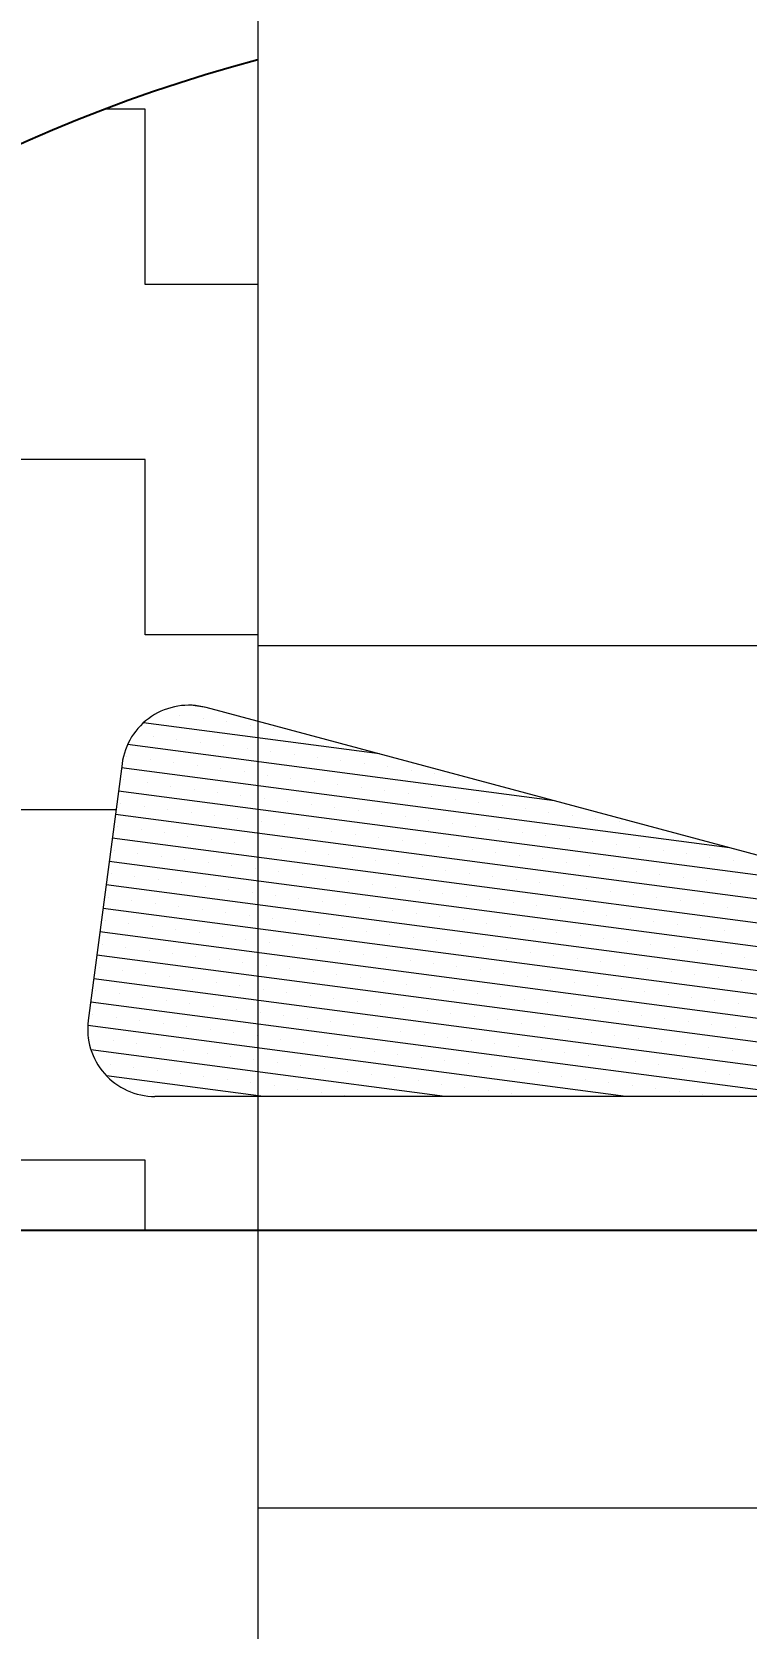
# Model space of a CAD drawing. Header units: inches. Extents: x 0 to 1042, y 0 to 126.
# Drawn here: x 758.037 to 758.292, y 95.692 to 96.261 of the extents above; entities that cross this region are included whole.
import ezdxf
from ezdxf import colors
from ezdxf.entities.mleader import LeaderData, LeaderLine
from ezdxf.math import Vec2, Vec3

# ---------------------------------------------------------------- set-up
doc = ezdxf.new("R2010")
doc.units = ezdxf.units.IN
doc.header["$MEASUREMENT"] = 0
doc.layers.get('Defpoints').update_dxf_attribs({"color": 103})
for name, color, linetype, lineweight in [('BP Mastic', 191, 'Continuous', 0), ('BP Others', 190, 'Continuous', 0), ('BP Text', 20, 'Continuous', 0)]:
    doc.layers.add(name, color=color, linetype=linetype, lineweight=lineweight)
doc.layers.add('BP Metal', color=7, linetype='Continuous', true_color=0x803345)
doc.styles.get("Standard").update_dxf_attribs({"font": 'ARIALN.TTF'})

# ---------------------------------------------------------------- blocks, each defined once
blk = doc.blocks.new('*X62')
at = {"color": 0}
for p, q in [((15.93002, 19.63201), (15.93497, 19.63266)), ((15.93033, 19.62761), (15.93033, 19.62761)), ((15.93904, 19.62876), (15.93904, 19.62876)), ((15.86489, 19.61457), (15.95261, 19.62611)), ((15.90418, 19.62417), (15.90418, 19.62417)), ((15.9129, 19.62532), (15.9129, 19.62532)), ((15.92161, 19.62647), (15.92161, 19.62647)), ((15.9489, 19.62119), (15.9489, 19.62119)), ((15.79985, 19.59714), (15.95849, 19.61802)), ((15.90533, 19.61546), (15.90533, 19.61546)), ((15.91405, 19.6166), (15.91405, 19.6166)), ((15.92276, 19.61775), (15.92276, 19.61775)), ((15.93147, 19.6189), (15.93147, 19.6189)), ((15.94019, 19.62005), (15.94019, 19.62005)), ((15.73481, 19.57971), (15.96072, 19.60945)), ((15.86176, 19.60972), (15.86176, 19.60972)), ((15.87048, 19.61087), (15.87048, 19.61087)), ((15.87919, 19.61202), (15.87919, 19.61202)), ((15.8879, 19.61316), (15.8879, 19.61316)), ((15.89662, 19.61431), (15.89662, 19.61431)), ((15.92391, 19.60904), (15.92391, 19.60904)), ((15.93262, 19.61019), (15.93262, 19.61019)), ((15.94133, 19.61133), (15.94133, 19.61133)), ((15.95005, 19.61248), (15.95005, 19.61248)), ((15.95876, 19.61363), (15.95876, 19.61363)), ((15.83562, 19.60628), (15.83562, 19.60628)), ((15.84433, 19.60743), (15.84433, 19.60743)), ((15.85305, 19.60857), (15.85305, 19.60857)), ((15.88034, 19.6033), (15.88034, 19.6033)), ((15.88905, 19.60445), (15.88905, 19.60445)), ((15.89776, 19.6056), (15.89776, 19.6056)), ((15.90648, 19.60674), (15.90648, 19.60674)), ((15.91519, 19.60789), (15.91519, 19.60789)), ((15.95119, 19.60377), (15.95119, 19.60377)), ((15.95991, 19.60491), (15.95991, 19.60491)), ((15.66976, 19.56228), (15.96187, 19.60074)), ((15.83677, 19.59757), (15.83677, 19.59757)), ((15.84548, 19.59871), (15.84548, 19.59871)), ((15.8542, 19.59986), (15.8542, 19.59986)), ((15.86291, 19.60101), (15.86291, 19.60101)), ((15.87162, 19.60215), (15.87162, 19.60215)), ((15.90763, 19.59803), (15.90763, 19.59803)), ((15.91634, 19.59918), (15.91634, 19.59918)), ((15.92505, 19.60032), (15.92505, 19.60032)), ((15.93377, 19.60147), (15.93377, 19.60147)), ((15.94248, 19.60262), (15.94248, 19.60262)), ((15.60472, 19.54485), (15.96302, 19.59202)), ((15.7932, 19.59183), (15.7932, 19.59183)), ((15.80191, 19.59298), (15.80191, 19.59298)), ((15.81063, 19.59412), (15.81063, 19.59412)), ((15.81934, 19.59527), (15.81934, 19.59527)), ((15.82805, 19.59642), (15.82805, 19.59642)), ((15.85534, 19.59115), (15.85534, 19.59115)), ((15.86406, 19.59229), (15.86406, 19.59229)), ((15.87277, 19.59344), (15.87277, 19.59344)), ((15.88148, 19.59459), (15.88148, 19.59459)), ((15.8902, 19.59574), (15.8902, 19.59574)), ((15.89891, 19.59688), (15.89891, 19.59688)), ((15.9262, 19.59161), (15.9262, 19.59161)), ((15.93491, 19.59276), (15.93491, 19.59276)), ((15.94363, 19.5939), (15.94363, 19.5939)), ((15.95234, 19.59505), (15.95234, 19.59505)), ((15.96106, 19.5962), (15.96106, 19.5962)), ((15.77577, 19.58954), (15.77577, 19.58954)), ((15.78448, 19.59068), (15.78448, 19.59068)), ((15.81177, 19.58541), (15.81177, 19.58541)), ((15.82049, 19.58656), (15.82049, 19.58656)), ((15.8292, 19.5877), (15.8292, 19.5877)), ((15.83791, 19.58885), (15.83791, 19.58885)), ((15.84663, 19.59), (15.84663, 19.59)), ((15.88263, 19.58587), (15.88263, 19.58587)), ((15.89135, 19.58702), (15.89135, 19.58702)), ((15.90006, 19.58817), (15.90006, 19.58817)), ((15.90877, 19.58932), (15.90877, 19.58932)), ((15.91749, 19.59046), (15.91749, 19.59046)), ((15.94478, 19.58519), (15.94478, 19.58519)), ((15.95349, 19.58634), (15.95349, 19.58634)), ((15.9622, 19.58749), (15.9622, 19.58749)), ((15.56252, 19.53043), (15.96416, 19.58331)), ((15.7682, 19.57967), (15.7682, 19.57967)), ((15.77692, 19.58082), (15.77692, 19.58082)), ((15.78563, 19.58197), (15.78563, 19.58197)), ((15.79435, 19.58312), (15.79435, 19.58312)), ((15.80306, 19.58426), (15.80306, 19.58426)), ((15.83906, 19.58014), (15.83906, 19.58014)), ((15.84778, 19.58129), (15.84778, 19.58129)), ((15.85649, 19.58243), (15.85649, 19.58243)), ((15.8652, 19.58358), (15.8652, 19.58358)), ((15.87392, 19.58473), (15.87392, 19.58473)), ((15.90121, 19.57945), (15.90121, 19.57945)), ((15.90992, 19.5806), (15.90992, 19.5806)), ((15.91863, 19.58175), (15.91863, 19.58175)), ((15.92735, 19.5829), (15.92735, 19.5829)), ((15.93606, 19.58404), (15.93606, 19.58404)), ((15.55617, 19.52073), (15.96531, 19.5746)), ((15.73335, 19.57509), (15.73335, 19.57509)), ((15.74206, 19.57623), (15.74206, 19.57623)), ((15.75078, 19.57738), (15.75078, 19.57738)), ((15.75949, 19.57853), (15.75949, 19.57853)), ((15.78678, 19.57325), (15.78678, 19.57325)), ((15.79549, 19.5744), (15.79549, 19.5744)), ((15.80421, 19.57555), (15.80421, 19.57555)), ((15.81292, 19.5767), (15.81292, 19.5767)), ((15.82163, 19.57784), (15.82163, 19.57784)), ((15.83035, 19.57899), (15.83035, 19.57899)), ((15.85764, 19.57372), (15.85764, 19.57372)), ((15.86635, 19.57487), (15.86635, 19.57487)), ((15.87506, 19.57601), (15.87506, 19.57601)), ((15.88378, 19.57716), (15.88378, 19.57716)), ((15.89249, 19.57831), (15.89249, 19.57831)), ((15.92849, 19.57418), (15.92849, 19.57418)), ((15.93721, 19.57533), (15.93721, 19.57533)), ((15.94592, 19.57648), (15.94592, 19.57648)), ((15.95464, 19.57762), (15.95464, 19.57762)), ((15.96335, 19.57877), (15.96335, 19.57877)), ((15.74321, 19.56752), (15.74321, 19.56752)), ((15.75192, 19.56867), (15.75192, 19.56867)), ((15.76064, 19.56981), (15.76064, 19.56981)), ((15.76935, 19.57096), (15.76935, 19.57096)), ((15.77806, 19.57211), (15.77806, 19.57211)), ((15.81407, 19.56798), (15.81407, 19.56798)), ((15.82278, 19.56913), (15.82278, 19.56913)), ((15.8315, 19.57028), (15.8315, 19.57028)), ((15.84021, 19.57142), (15.84021, 19.57142)), ((15.84892, 19.57257), (15.84892, 19.57257)), ((15.87621, 19.5673), (15.87621, 19.5673)), ((15.88493, 19.56845), (15.88493, 19.56845)), ((15.89364, 19.56959), (15.89364, 19.56959)), ((15.90235, 19.57074), (15.90235, 19.57074)), ((15.91107, 19.57189), (15.91107, 19.57189)), ((15.91978, 19.57304), (15.91978, 19.57304)), ((15.94707, 19.56776), (15.94707, 19.56776)), ((15.95578, 19.56891), (15.95578, 19.56891)), ((15.9645, 19.57006), (15.9645, 19.57006)), ((15.5547, 19.51167), (15.96646, 19.56588)), ((15.7345, 19.56637), (15.7345, 19.56637)), ((15.7705, 19.56225), (15.7705, 19.56225)), ((15.77921, 19.56339), (15.77921, 19.56339)), ((15.78793, 19.56454), (15.78793, 19.56454)), ((15.79664, 19.56569), (15.79664, 19.56569)), ((15.80535, 19.56684), (15.80535, 19.56684)), ((15.83264, 19.56156), (15.83264, 19.56156)), ((15.84136, 19.56271), (15.84136, 19.56271)), ((15.85007, 19.56386), (15.85007, 19.56386)), ((15.85878, 19.565), (15.85878, 19.565)), ((15.8675, 19.56615), (15.8675, 19.56615)), ((15.9035, 19.56203), (15.9035, 19.56203)), ((15.91221, 19.56317), (15.91221, 19.56317)), ((15.92093, 19.56432), (15.92093, 19.56432)), ((15.92964, 19.56547), (15.92964, 19.56547)), ((15.93836, 19.56662), (15.93836, 19.56662)), ((15.96564, 19.56134), (15.96564, 19.56134)), ((15.55645, 19.50304), (15.9676, 19.55717)), ((15.73564, 19.55766), (15.73564, 19.55766)), ((15.74436, 19.5588), (15.74436, 19.5588)), ((15.75307, 19.55995), (15.75307, 19.55995)), ((15.76178, 19.5611), (15.76178, 19.5611)), ((15.78907, 19.55583), (15.78907, 19.55583)), ((15.79779, 19.55697), (15.79779, 19.55697)), ((15.8065, 19.55812), (15.8065, 19.55812)), ((15.81521, 19.55927), (15.81521, 19.55927)), ((15.82393, 19.56042), (15.82393, 19.56042)), ((15.85993, 19.55629), (15.85993, 19.55629)), ((15.86865, 19.55744), (15.86865, 19.55744)), ((15.87736, 19.55859), (15.87736, 19.55859)), ((15.88607, 19.55973), (15.88607, 19.55973)), ((15.89479, 19.56088), (15.89479, 19.56088)), ((15.92208, 19.55561), (15.92208, 19.55561)), ((15.93079, 19.55675), (15.93079, 19.55675)), ((15.9395, 19.5579), (15.9395, 19.5579)), ((15.94822, 19.55905), (15.94822, 19.55905)), ((15.95693, 19.5602), (15.95693, 19.5602)), ((15.7455, 19.55009), (15.7455, 19.55009)), ((15.75422, 19.55124), (15.75422, 19.55124)), ((15.76293, 19.55239), (15.76293, 19.55239)), ((15.77165, 19.55353), (15.77165, 19.55353)), ((15.78036, 19.55468), (15.78036, 19.55468)), ((15.81636, 19.55055), (15.81636, 19.55055)), ((15.82508, 19.5517), (15.82508, 19.5517)), ((15.83379, 19.55285), (15.83379, 19.55285)), ((15.8425, 19.554), (15.8425, 19.554)), ((15.85122, 19.55514), (15.85122, 19.55514)), ((15.87851, 19.54987), (15.87851, 19.54987)), ((15.88722, 19.55102), (15.88722, 19.55102)), ((15.89593, 19.55217), (15.89593, 19.55217)), ((15.90465, 19.55331), (15.90465, 19.55331)), ((15.91336, 19.55446), (15.91336, 19.55446)), ((15.94936, 19.55034), (15.94936, 19.55034)), ((15.95808, 19.55148), (15.95808, 19.55148)), ((15.96679, 19.55263), (15.96679, 19.55263)), ((15.56173, 19.49487), (15.96875, 19.54846)), ((15.73679, 19.54894), (15.73679, 19.54894)), ((15.76408, 19.54367), (15.76408, 19.54367)), ((15.77279, 19.54482), (15.77279, 19.54482)), ((15.78151, 19.54597), (15.78151, 19.54597)), ((15.79022, 19.54711), (15.79022, 19.54711)), ((15.79893, 19.54826), (15.79893, 19.54826)), ((15.80765, 19.54941), (15.80765, 19.54941)), ((15.83494, 19.54414), (15.83494, 19.54414)), ((15.84365, 19.54528), (15.84365, 19.54528)), ((15.85236, 19.54643), (15.85236, 19.54643)), ((15.86108, 19.54758), (15.86108, 19.54758)), ((15.86979, 19.54872), (15.86979, 19.54872)), ((15.90579, 19.5446), (15.90579, 19.5446)), ((15.91451, 19.54575), (15.91451, 19.54575)), ((15.92322, 19.54689), (15.92322, 19.54689)), ((15.93194, 19.54804), (15.93194, 19.54804)), ((15.94065, 19.54919), (15.94065, 19.54919)), ((15.96794, 19.54392), (15.96794, 19.54392)), ((15.57487, 19.48773), (15.9699, 19.53974)), ((15.72922, 19.53908), (15.72922, 19.53908)), ((15.73794, 19.54023), (15.73794, 19.54023)), ((15.74665, 19.54138), (15.74665, 19.54138)), ((15.75536, 19.54252), (15.75536, 19.54252)), ((15.79137, 19.5384), (15.79137, 19.5384)), ((15.80008, 19.53955), (15.80008, 19.53955)), ((15.8088, 19.54069), (15.8088, 19.54069)), ((15.81751, 19.54184), (15.81751, 19.54184)), ((15.82622, 19.54299), (15.82622, 19.54299)), ((15.85351, 19.53772), (15.85351, 19.53772)), ((15.86223, 19.53886), (15.86223, 19.53886)), ((15.87094, 19.54001), (15.87094, 19.54001)), ((15.87965, 19.54116), (15.87965, 19.54116)), ((15.88837, 19.5423), (15.88837, 19.5423)), ((15.89708, 19.54345), (15.89708, 19.54345)), ((15.92437, 19.53818), (15.92437, 19.53818)), ((15.93308, 19.53933), (15.93308, 19.53933)), ((15.9418, 19.54047), (15.9418, 19.54047)), ((15.95051, 19.54162), (15.95051, 19.54162)), ((15.95923, 19.54277), (15.95923, 19.54277)), ((15.7478, 19.53266), (15.7478, 19.53266)), ((15.75651, 19.53381), (15.75651, 19.53381)), ((15.76523, 19.53496), (15.76523, 19.53496)), ((15.77394, 19.5361), (15.77394, 19.5361)), ((15.78265, 19.53725), (15.78265, 19.53725)), ((15.80994, 19.53198), (15.80994, 19.53198)), ((15.81866, 19.53313), (15.81866, 19.53313)), ((15.82737, 19.53427), (15.82737, 19.53427)), ((15.83608, 19.53542), (15.83608, 19.53542)), ((15.8448, 19.53657), (15.8448, 19.53657)), ((15.8808, 19.53244), (15.8808, 19.53244)), ((15.88951, 19.53359), (15.88951, 19.53359)), ((15.89823, 19.53474), (15.89823, 19.53474)), ((15.90694, 19.53589), (15.90694, 19.53589)), ((15.91566, 19.53703), (15.91566, 19.53703)), ((15.94294, 19.53176), (15.94294, 19.53176)), ((15.95166, 19.53291), (15.95166, 19.53291)), ((15.96037, 19.53405), (15.96037, 19.53405)), ((15.96909, 19.5352), (15.96909, 19.5352)), ((15.63863, 19.48726), (15.97105, 19.53103)), ((15.73037, 19.53037), (15.73037, 19.53037)), ((15.73908, 19.53152), (15.73908, 19.53152)), ((15.76637, 19.52624), (15.76637, 19.52624)), ((15.77509, 19.52739), (15.77509, 19.52739)), ((15.7838, 19.52854), (15.7838, 19.52854)), ((15.79251, 19.52969), (15.79251, 19.52969)), ((15.80123, 19.53083), (15.80123, 19.53083)), ((15.83723, 19.52671), (15.83723, 19.52671)), ((15.84595, 19.52785), (15.84595, 19.52785)), ((15.85466, 19.529), (15.85466, 19.529)), ((15.86337, 19.53015), (15.86337, 19.53015)), ((15.87209, 19.5313), (15.87209, 19.5313)), ((15.89938, 19.52602), (15.89938, 19.52602)), ((15.90809, 19.52717), (15.90809, 19.52717)), ((15.9168, 19.52832), (15.9168, 19.52832)), ((15.92552, 19.52947), (15.92552, 19.52947)), ((15.93423, 19.53061), (15.93423, 19.53061)), ((15.97023, 19.52649), (15.97023, 19.52649)), ((15.70597, 19.48726), (15.97219, 19.52231)), ((15.73152, 19.52166), (15.73152, 19.52166)), ((15.74023, 19.5228), (15.74023, 19.5228)), ((15.74895, 19.52395), (15.74895, 19.52395)), ((15.75766, 19.5251), (15.75766, 19.5251)), ((15.78495, 19.51982), (15.78495, 19.51982)), ((15.79366, 19.52097), (15.79366, 19.52097)), ((15.80238, 19.52212), (15.80238, 19.52212)), ((15.81109, 19.52327), (15.81109, 19.52327)), ((15.8198, 19.52441), (15.8198, 19.52441)), ((15.82852, 19.52556), (15.82852, 19.52556)), ((15.85581, 19.52029), (15.85581, 19.52029)), ((15.86452, 19.52144), (15.86452, 19.52144)), ((15.87323, 19.52258), (15.87323, 19.52258)), ((15.88195, 19.52373), (15.88195, 19.52373)), ((15.89066, 19.52488), (15.89066, 19.52488)), ((15.92666, 19.52075), (15.92666, 19.52075)), ((15.93538, 19.5219), (15.93538, 19.5219)), ((15.94409, 19.52305), (15.94409, 19.52305)), ((15.95281, 19.52419), (15.95281, 19.52419)), ((15.96152, 19.52534), (15.96152, 19.52534)), ((15.74138, 19.51409), (15.74138, 19.51409)), ((15.75009, 19.51524), (15.75009, 19.51524)), ((15.75881, 19.51638), (15.75881, 19.51638)), ((15.76752, 19.51753), (15.76752, 19.51753)), ((15.77623, 19.51868), (15.77623, 19.51868)), ((15.81224, 19.51455), (15.81224, 19.51455)), ((15.82095, 19.5157), (15.82095, 19.5157)), ((15.82966, 19.51685), (15.82966, 19.51685)), ((15.83838, 19.51799), (15.83838, 19.51799)), ((15.84709, 19.51914), (15.84709, 19.51914)), ((15.87438, 19.51387), (15.87438, 19.51387)), ((15.88309, 19.51502), (15.88309, 19.51502)), ((15.89181, 19.51616), (15.89181, 19.51616)), ((15.90052, 19.51731), (15.90052, 19.51731)), ((15.90924, 19.51846), (15.90924, 19.51846)), ((15.91795, 19.5196), (15.91795, 19.5196)), ((15.94524, 19.51433), (15.94524, 19.51433)), ((15.95395, 19.51548), (15.95395, 19.51548)), ((15.96267, 19.51663), (15.96267, 19.51663)), ((15.97138, 19.51777), (15.97138, 19.51777)), ((15.73266, 19.51294), (15.73266, 19.51294)), ((15.76867, 19.50882), (15.76867, 19.50882)), ((15.77331, 19.48726), (15.97327, 19.51359)), ((15.77738, 19.50996), (15.77738, 19.50996)), ((15.7861, 19.51111), (15.7861, 19.51111)), ((15.79481, 19.51226), (15.79481, 19.51226)), ((15.80352, 19.5134), (15.80352, 19.5134)), ((15.83081, 19.50813), (15.83081, 19.50813)), ((15.83953, 19.50928), (15.83953, 19.50928)), ((15.84824, 19.51043), (15.84824, 19.51043)), ((15.85695, 19.51157), (15.85695, 19.51157)), ((15.86567, 19.51272), (15.86567, 19.51272)), ((15.90167, 19.5086), (15.90167, 19.5086)), ((15.91038, 19.50974), (15.91038, 19.50974)), ((15.9191, 19.51089), (15.9191, 19.51089)), ((15.92781, 19.51204), (15.92781, 19.51204)), ((15.93653, 19.51319), (15.93653, 19.51319)), ((15.96381, 19.50791), (15.96381, 19.50791)), ((15.97253, 19.50906), (15.97253, 19.50906)), ((15.73381, 19.50423), (15.73381, 19.50423)), ((15.74253, 19.50537), (15.74253, 19.50537)), ((15.75124, 19.50652), (15.75124, 19.50652)), ((15.75995, 19.50767), (15.75995, 19.50767)), ((15.78724, 19.5024), (15.78724, 19.5024)), ((15.79596, 19.50354), (15.79596, 19.50354)), ((15.80467, 19.50469), (15.80467, 19.50469)), ((15.81338, 19.50584), (15.81338, 19.50584)), ((15.8221, 19.50699), (15.8221, 19.50699)), ((15.84064, 19.48726), (15.97209, 19.50457)), ((15.8581, 19.50286), (15.8581, 19.50286)), ((15.86681, 19.50401), (15.86681, 19.50401)), ((15.87553, 19.50515), (15.87553, 19.50515)), ((15.88424, 19.5063), (15.88424, 19.5063)), ((15.89296, 19.50745), (15.89296, 19.50745)), ((15.92024, 19.50218), (15.92024, 19.50218)), ((15.92896, 19.50332), (15.92896, 19.50332)), ((15.93767, 19.50447), (15.93767, 19.50447)), ((15.94639, 19.50562), (15.94639, 19.50562)), ((15.9551, 19.50677), (15.9551, 19.50677)), ((15.74367, 19.49666), (15.74367, 19.49666)), ((15.75239, 19.49781), (15.75239, 19.49781)), ((15.7611, 19.49896), (15.7611, 19.49896)), ((15.76981, 19.5001), (15.76981, 19.5001)), ((15.77853, 19.50125), (15.77853, 19.50125)), ((15.81453, 19.49712), (15.81453, 19.49712)), ((15.82325, 19.49827), (15.82325, 19.49827)), ((15.83196, 19.49942), (15.83196, 19.49942)), ((15.84067, 19.50057), (15.84067, 19.50057)), ((15.84939, 19.50171), (15.84939, 19.50171)), ((15.87668, 19.49644), (15.87668, 19.49644)), ((15.88539, 19.49759), (15.88539, 19.49759)), ((15.8941, 19.49874), (15.8941, 19.49874)), ((15.90282, 19.49988), (15.90282, 19.49988)), ((15.91153, 19.50103), (15.91153, 19.50103)), ((15.94753, 19.4969), (15.94753, 19.4969)), ((15.95625, 19.49805), (15.95625, 19.49805)), ((15.96496, 19.4992), (15.96496, 19.4992)), ((15.73496, 19.49551), (15.73496, 19.49551)), ((15.76225, 19.49024), (15.76225, 19.49024)), ((15.77096, 19.49139), (15.77096, 19.49139)), ((15.77968, 19.49254), (15.77968, 19.49254)), ((15.78839, 19.49368), (15.78839, 19.49368)), ((15.7971, 19.49483), (15.7971, 19.49483)), ((15.80582, 19.49598), (15.80582, 19.49598)), ((15.83311, 19.4907), (15.83311, 19.4907)), ((15.84182, 19.49185), (15.84182, 19.49185)), ((15.85053, 19.493), (15.85053, 19.493)), ((15.85925, 19.49415), (15.85925, 19.49415)), ((15.86796, 19.49529), (15.86796, 19.49529)), ((15.90396, 19.49117), (15.90396, 19.49117)), ((15.90798, 19.48726), (15.96633, 19.49495)), ((15.91268, 19.49232), (15.91268, 19.49232)), ((15.92139, 19.49346), (15.92139, 19.49346)), ((15.93011, 19.49461), (15.93011, 19.49461)), ((15.93882, 19.49576), (15.93882, 19.49576)), ((15.74482, 19.48795), (15.74482, 19.48795)), ((15.75353, 19.48909), (15.75353, 19.48909)), ((15.81568, 19.48841), (15.81568, 19.48841)), ((15.82439, 19.48956), (15.82439, 19.48956)), ((15.87782, 19.48773), (15.87782, 19.48773)), ((15.88654, 19.48887), (15.88654, 19.48887)), ((15.89525, 19.49002), (15.89525, 19.49002)), ((15.94868, 19.48819), (15.94868, 19.48819)), ((15.95739, 19.48934), (15.95739, 19.48934))]:
    blk.add_line(p, q, dxfattribs=at)
blk = doc.blocks.new('_Dot')
at = {"color": 0, "linetype": 'ByBlock', "lineweight": -2}
blk.add_line((-0.5, 0), (-1, 0), dxfattribs=at)
at = {"color": 0, "linetype": 'ByBlock', "const_width": 0.5}
blk.add_lwpolyline([(-0.25, 0, 1), (0.25, 0, 1)], format="xyb", close=True, dxfattribs=at)

msp = doc.modelspace()

# ---------------------------------------------------------------- hatches: boundary and pattern name
at = {"layer": 'BP Mastic'}
h = msp.add_hatch(dxfattribs=at)
h.set_pattern_fill('ZIGZAG', color=256, scale=0.5, angle=90)
h.set_pattern_definition([(90, (-235.04736, -10.078795), (-0.0625, 0.0625), [0.0625, -0.0625]), (180, (-235.04736, -10.016295), (-0.0625, -0.0625), [0.0625, -0.0625])])
edge = h.paths.add_edge_path()
edge.add_line((757.71516, 95.83375), (758.11786, 95.83375))
edge.add_line((758.11786, 95.83375), (758.11786, 95.88152))
edge.add_line((758.11786, 95.88152), (758.08122, 95.88152))
edge.add_arc((758.08122, 95.90552), 0.024, 172.5, 270, ccw=False)
edge.add_line((758.05743, 95.90866), (758.06948, 96.00024))
edge.add_arc((758.09328, 95.99711), 0.024, 75, 172.5, ccw=False)
edge.add_line((758.09949, 96.02029), (758.11786, 96.01537))
edge.add_line((758.11786, 96.01537), (758.11786, 96.25139))
edge.add_arc((758.26296, 95.70851), 0.56194, 104.964, 167.1224)

# ---------------------------------------------------------------- linework, layer by layer
at = {"layer": 'BP Metal'}
msp.add_line((756.65707, 95.83375), (758.94209, 95.83375), dxfattribs=at)
at = {"layer": 'BP Others'}
for p, q in [((758.11786, 99.07727), (758.11786, 83.0958)), ((758.11786, 96.60761), (758.11786, 96.04231)), ((759.03772, 96.04231), (758.11786, 96.04231)), ((758.4413, 95.92871), (758.09949, 96.02029)), ((758.06948, 96.00024), (758.05743, 95.90866)), ((758.43509, 95.88152), (758.08122, 95.88152)), ((759.03772, 95.73462), (758.11786, 95.73462))]:
    msp.add_line(p, q, dxfattribs=at)
for centre, start, end in [((758.09328, 95.99711), 75, 172.5), ((758.08122, 95.90552), 172.5, 270)]:
    msp.add_arc(centre, 0.024, start, end, dxfattribs=at)
at = {"layer": 'Defpoints'}
msp.add_arc((758.26296, 95.70851), 0.56194, 104.964, 167.1224, dxfattribs=at)

# ---------------------------------------------------------------- block references
at = {"layer": 'BP Others', "extrusion": (0, 0, -1), "xscale": 0.96, "yscale": 0.96, "zscale": -0.96}
msp.add_blockref('*X62', (-773.39159, 77.17375), dxfattribs=at)

# ---------------------------------------------------------------- leaders
at = {"layer": 'BP Text'}
ml = msp.add_multileader_mtext('Standard', dxfattribs=at)
ml.set_content('\\A1;{\\fArial|b0|i0|c0|p34;EXTENDED METAL COUNTERFLASHING}', color=256)
ml.set_leader_properties(color=256, lineweight=0)
ml.set_arrow_properties(name='DOT')
ml.build(insert=Vec2(0, 0))
ml.multileader.update_dxf_attribs({"text_left_attachment_type": 2, "text_right_attachment_type": 2, "dogleg_length": 0.36, "arrow_head_size": 0.25, "scale": 4})
ctx = ml.context
ctx.base_point, ctx.scale, ctx.char_height, ctx.arrow_head_size, ctx.landing_gap_size, ctx.plane_origin = Vec3(765.50201, 98.64514), 4, 0.36, 0.25, 0.18, Vec3(796.04743, 97.30705)
ctx.left_attachment, ctx.right_attachment = 2, 2
notes = []
notes.append((ctx, [(1, (1, 1, 0), (758.5594, 98.64514), (1, 0), 6.94262, [(1, [(757.41017, 95.83375)], 0, [])])]))
ctx.mtext.insert, ctx.mtext.width, ctx.mtext.flow_direction = Vec3(765.68201, 99.13141), 8.5184329, 5
ml = msp.add_multileader_mtext('Standard', dxfattribs=at)
ml.set_content('{\\fArial|b0|i0|c0|p34;RAM MASTIC SEAL}', color=256)
ml.set_leader_properties(color=256, lineweight=0)
ml.set_arrow_properties(name='DOT')
ml.build(insert=Vec2(0, 0))
ml.multileader.update_dxf_attribs({"text_left_attachment_type": 2, "text_right_attachment_type": 2, "dogleg_length": 0.36, "arrow_head_size": 0.25, "scale": 4})
ctx = ml.context
ctx.base_point, ctx.scale, ctx.char_height, ctx.arrow_head_size, ctx.landing_gap_size, ctx.plane_origin = Vec3(765.50201, 97.26847), 4, 0.36, 0.25, 0.18, Vec3(712.68427, 108.19797)
ctx.left_attachment, ctx.right_attachment = 2, 2
notes.append((ctx, [(0, (1, 1, 0), (764.17544, 97.26847), (1, 0), 1.32657, [(0, [(757.57764, 95.23371)], 0, [])])]))
ctx.mtext.insert, ctx.mtext.flow_direction = Vec3(765.68201, 97.45461), 5
for ctx, leaders in notes:
    for number, flags, end, landing, length, lines in leaders:
        leader = LeaderData()
        leader.index, (leader.has_last_leader_line, leader.has_dogleg_vector, leader.attachment_direction) = number, flags
        leader.last_leader_point, leader.dogleg_vector, leader.dogleg_length = Vec3(end), Vec3(landing), length
        for number, points, colour, breaks in lines:
            line = LeaderLine()
            line.index, line.vertices, line.color, line.breaks = number, Vec3.list(points), colors.encode_raw_color(colour), breaks
            leader.lines.append(line)
        ctx.leaders.append(leader)

doc.saveas('drawing.dxf')
